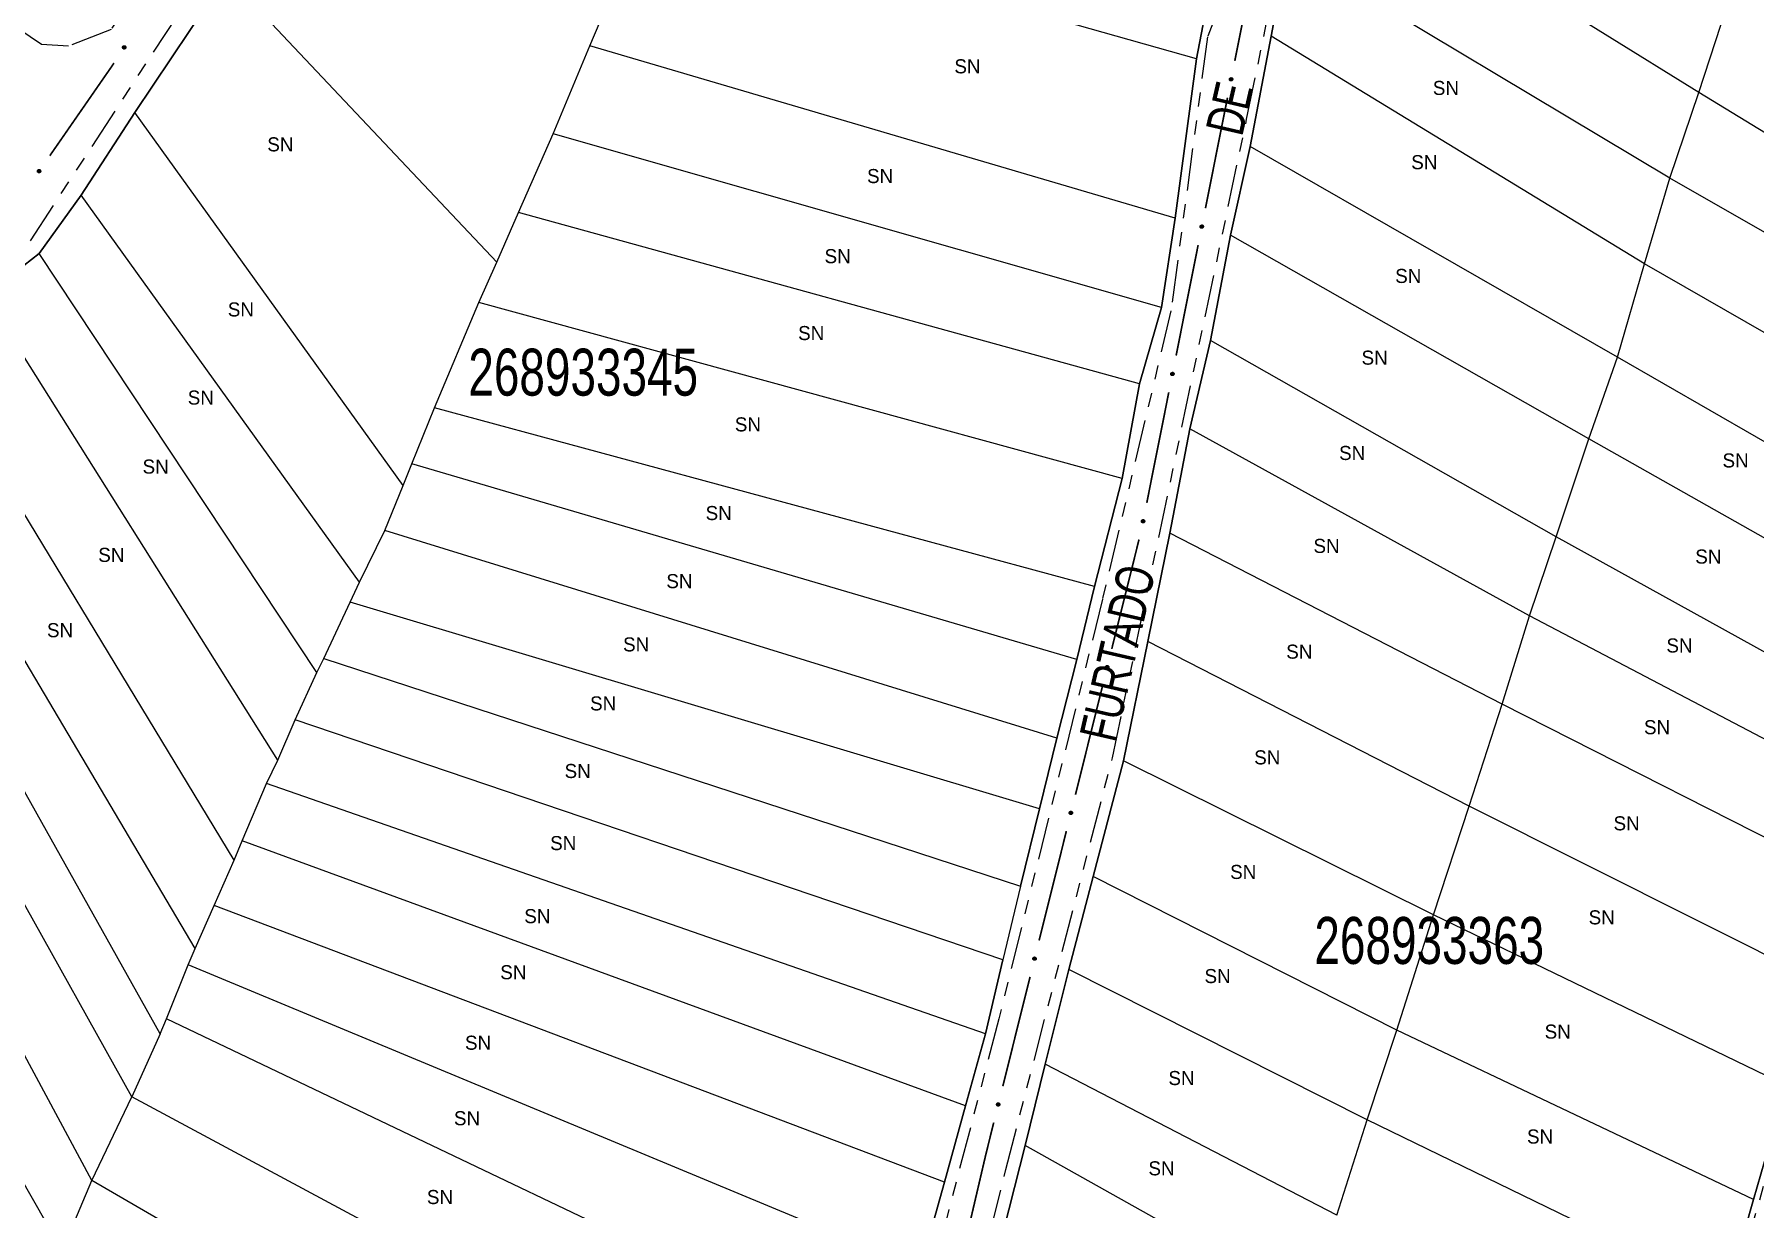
# Model space of a CAD drawing. Extents: x 207981 to 210201, y 4876477 to 4878908.
# Drawn here: x 209514.8 to 209698, y 4876951.3 to 4877076.3 of the extents above; entities that cross this region are included whole.
import ezdxf
from ezdxf.enums import TextEntityAlignment as Align

# ---------------------------------------------------------------- set-up
doc = ezdxf.new("R2010")
doc.units = 0
doc.header["$LTSCALE"] = 1.5
doc.header["$MEASUREMENT"] = 0
doc.linetypes.add('TRACO_25', pattern=[8, 3, -1, 1, -1, 1, -1])
for name, color, linetype in [('CD_MALHA_LOTES', 7, 'CONTINUOUS'), ('CD_TXT_QUADRA', 255, 'CONTINUOUS'), ('RU-QUADRA', 210, 'CONTINUOUS'), ('SV-EIXO-RUA-N-PAV', 6, 'CONTINUOUS'), ('SV-RUA-NAO-PAV', 7, 'CONTINUOUS'), ('SV-TXT-RUA-N-PAV', 7, 'CONTINUOUS'), ('Th_NmrPort', 1, 'CONTINUOUS')]:
    doc.layers.add(name, color=color, linetype=linetype)
doc.styles.add('ARIAL', font='ARIAL.SHX')

msp = doc.modelspace()

# ---------------------------------------------------------------- linework, layer by layer
at = {"layer": 'CD_MALHA_LOTES', "linetype": 'Continuous', "flags": 128}
for points in [[(209692.102249, 4877070.165178), (209652.191153, 4877094.918401)], [(209638.609329, 4877073.734463), (209580.573683, 4877090.143903)], [(209638.609329, 4877073.734463), (209639.25829, 4877077.257393), (209642.966638, 4877086.342846)], [(209648.297388, 4877085.415759), (209646.535923, 4877076.144889)], [(209688.996507, 4877061.033371), (209648.297388, 4877085.415759)], [(209535.285483, 4877082.634498), (209525.551069, 4877068.032878)], [(209535.285483, 4877082.634498), (209564.071534, 4877052.086981)], [(209692.102249, 4877070.165178), (209695.625179, 4877081.05845)], [(209573.991365, 4877075.125093), (209576.309082, 4877080.594906)], [(209646.535923, 4877076.144889), (209644.310914, 4877064.417238)], [(209686.307955, 4877051.901564), (209646.535923, 4877076.144889)], [(209570.097599, 4877065.761514), (209573.991365, 4877075.125093)], [(209636.337966, 4877056.7595), (209573.991365, 4877075.125093)], [(209636.337966, 4877056.7595), (209638.609329, 4877073.734463)], [(209688.996507, 4877061.033371), (209692.102249, 4877070.165178)], [(209726.126342, 4877049.398429), (209692.102249, 4877070.165178)], [(209525.551069, 4877068.032878), (209519.80313, 4877059.225551)], [(209554.105349, 4877028.3072), (209525.551069, 4877068.032878)], [(209566.389251, 4877057.371377), (209570.097599, 4877065.761514)], [(209634.854626, 4877047.266129), (209570.097599, 4877065.761514)], [(209644.310914, 4877064.417238), (209642.224968, 4877054.960951)], [(209683.433985, 4877041.981733), (209644.310914, 4877064.417238)], [(209686.307955, 4877051.901564), (209688.996507, 4877061.033371)], [(209723.808624, 4877041.101), (209688.996507, 4877061.033371)], [(209519.80313, 4877059.225551), (209515.353112, 4877053.014068)], [(209549.469914, 4877018.016534), (209519.80313, 4877059.225551)], [(209564.071534, 4877052.086981), (209566.389251, 4877057.371377)], [(209632.536909, 4877039.107763), (209566.389251, 4877057.371377)], [(209634.854626, 4877047.266129), (209636.337966, 4877056.7595)], [(209642.224968, 4877054.960951), (209640.092668, 4877043.743198)], [(209680.374598, 4877033.267115), (209642.224968, 4877054.960951)], [(209515.353112, 4877053.014068), (209509.605173, 4877048.517696)], [(209544.927187, 4877008.374829), (209515.353112, 4877053.014068)], [(209562.171006, 4877047.776027), (209564.071534, 4877052.086981)], [(209683.433985, 4877041.981733), (209686.307955, 4877051.901564)], [(209720.934655, 4877032.015548), (209686.307955, 4877051.901564)], [(209540.755296, 4876999.057605), (209509.605173, 4877048.517696)], [(209557.442862, 4877036.558274), (209562.171006, 4877047.776027)], [(209630.682735, 4877029.048869), (209562.171006, 4877047.776027)], [(209632.536909, 4877039.107763), (209634.854626, 4877047.266129)], [(209536.119861, 4876988.396104), (209503.022855, 4877042.90882)], [(209640.092668, 4877043.743198), (209637.867659, 4877034.333265)], [(209676.898022, 4877022.837386), (209640.092668, 4877043.743198)], [(209680.374598, 4877033.267115), (209683.433985, 4877041.981733)], [(209717.967976, 4877022.095717), (209683.433985, 4877041.981733)], [(209630.682735, 4877029.048869), (209632.536909, 4877039.107763)], [(209531.947969, 4876978.986171), (209497.32127, 4877037.485361)], [(209555.022677, 4877030.60052), (209557.442862, 4877036.558274)], [(209627.716057, 4877017.55299), (209557.442862, 4877036.558274)], [(209637.867659, 4877034.333265), (209635.735359, 4877023.208221)], [(209674.070407, 4877014.400895), (209637.867659, 4877034.333265)], [(209528.239621, 4876969.900718), (209492.685835, 4877033.313469)], [(209676.898022, 4877022.837386), (209680.374598, 4877033.267115)], [(209715.603904, 4877013.334744), (209680.374598, 4877033.267115)], [(209525.226589, 4876963.179338), (209488.235817, 4877029.419704)], [(209552.158466, 4877023.486347), (209554.105349, 4877028.3072)], [(209627.716057, 4877017.55299), (209630.682735, 4877029.048869)], [(209520.961988, 4876954.279302), (209483.04413, 4877024.784269)], [(209549.469914, 4877018.016534), (209552.158466, 4877023.486347)], [(209623.729582, 4877001.375322), (209552.158466, 4877023.486347)], [(209635.735359, 4877023.208221), (209633.417642, 4877011.665988)], [(209671.150083, 4877004.990961), (209635.735359, 4877023.208221)], [(209674.070407, 4877014.400895), (209676.898022, 4877022.837386)], [(209712.637226, 4877003.044079), (209676.898022, 4877022.837386)], [(209548.450118, 4877015.884234), (209549.469914, 4877018.016534)], [(209625.861883, 4877009.76546), (209627.716057, 4877017.55299)], [(209545.668857, 4877009.858168), (209548.450118, 4877015.884234)], [(209621.875408, 4876993.865917), (209548.450118, 4877015.884234)], [(209671.150083, 4877004.990961), (209674.070407, 4877014.400895)], [(209710.412217, 4876995.349257), (209674.070407, 4877014.400895)], [(209633.417642, 4877011.665988), (209630.821798, 4876998.964896)], [(209667.627152, 4876994.144044), (209633.417642, 4877011.665988)], [(209544.927187, 4877008.374829), (209545.668857, 4877009.858168)], [(209623.729582, 4877001.375322), (209625.861883, 4877009.76546)], [(209542.60947, 4877003.322205), (209544.927187, 4877008.374829)], [(209667.627152, 4876994.144044), (209671.150083, 4877004.990961)], [(209707.816373, 4876986.402867), (209671.150083, 4877004.990961)], [(209540.755296, 4876999.057605), (209542.60947, 4877003.322205)], [(209617.981643, 4876977.780958), (209542.60947, 4877003.322205)], [(209621.875408, 4876993.865917), (209623.729582, 4877001.375322)], [(209539.550083, 4876996.55447), (209540.755296, 4876999.057605)], [(209630.821798, 4876998.964896), (209627.576993, 4876986.634639)], [(209663.826095, 4876982.555456), (209630.821798, 4876998.964896)], [(209536.954239, 4876990.435696), (209539.550083, 4876996.55447)], [(209616.127469, 4876969.900718), (209539.550083, 4876996.55447)], [(209619.835817, 4876985.614843), (209621.875408, 4876993.865917)], [(209663.826095, 4876982.555456), (209667.627152, 4876994.144044)], [(209704.664278, 4876975.555949), (209667.627152, 4876994.144044)], [(209536.119861, 4876988.396104), (209536.954239, 4876990.435696)], [(209613.995169, 4876962.205896), (209536.954239, 4876990.435696)], [(209533.987561, 4876983.575252), (209536.119861, 4876988.396104)], [(209627.576993, 4876986.634639), (209624.98115, 4876976.761162)], [(209659.93233, 4876970.271553), (209627.576993, 4876986.634639)], [(209619.835817, 4876985.614843), (209617.981643, 4876977.780958)], [(209531.947969, 4876978.986171), (209533.987561, 4876983.575252)], [(209611.77016, 4876954.093885), (209533.987561, 4876983.575252)], [(209659.93233, 4876970.271553), (209663.826095, 4876982.555456)], [(209701.419473, 4876964.384551), (209663.826095, 4876982.555456)], [(209531.2063, 4876977.224706), (209531.947969, 4876978.986171)], [(209528.888582, 4876971.476766), (209531.2063, 4876977.224706)], [(209609.174317, 4876944.823015), (209531.2063, 4876977.224706)], [(209616.127469, 4876969.900718), (209617.981643, 4876977.780958)], [(209624.98115, 4876976.761162), (209622.478015, 4876966.655914)], [(209656.780234, 4876960.722557), (209624.98115, 4876976.761162)], [(209528.239621, 4876969.900718), (209528.888582, 4876971.476766)], [(209606.671182, 4876934.346932), (209528.888582, 4876971.476766)], [(209528.239621, 4876969.900718), (209525.226589, 4876963.179338)], [(209613.995169, 4876962.205896), (209616.127469, 4876969.900718)], [(209656.780234, 4876960.722557), (209659.93233, 4876970.271553)], [(209697.896543, 4876952.239711), (209659.93233, 4876970.271553)], [(209506.870266, 4876965.914244), (209517.809893, 4876946.769898)], [(209622.478015, 4876966.655914), (209620.345715, 4876957.98765)], [(209653.53543, 4876950.570954), (209622.478015, 4876966.655914)], [(209697.896543, 4876952.239711), (209701.419473, 4876964.384551)], [(209520.961988, 4876954.279302), (209525.226589, 4876963.179338)], [(209603.148251, 4876921.32136), (209525.226589, 4876963.179338)], [(209611.77016, 4876954.093885), (209613.995169, 4876962.205896)], [(209653.53543, 4876950.570954), (209656.780234, 4876960.722557)], [(209695.022573, 4876942.134463), (209656.780234, 4876960.722557)], [(209620.345715, 4876957.98765), (209617.471745, 4876946.677189)], [(209650.476042, 4876941.114667), (209620.345715, 4876957.98765)], [(209517.809893, 4876946.769898), (209520.961988, 4876954.279302)], [(209536.119861, 4876945.471976), (209520.961988, 4876954.279302)], [(209609.174317, 4876944.823015), (209611.77016, 4876954.093885)], [(209695.022573, 4876942.134463), (209697.896543, 4876952.239711)]]:
    msp.add_lwpolyline(points, dxfattribs=at)
at = {"layer": 'CD_MALHA_LOTES', "linetype": 'Continuous'}
for points in [[(209554.105349, 4877028.3072), (209555.022677, 4877030.60052)], [(209625.861883, 4877009.76546), (209555.022677, 4877030.60052)], [(209545.668857, 4877009.858168), (209619.835817, 4876985.614843)]]:
    msp.add_lwpolyline(points, dxfattribs=at)
at = {"layer": 'RU-QUADRA', "linetype": 'Continuous', "flags": 128}
for points in [[(209617.471745, 4876946.677189), (209620.345715, 4876957.98765), (209622.478015, 4876966.655914), (209624.98115, 4876976.761162), (209627.576993, 4876986.634639), (209630.821798, 4876998.964896), (209633.417642, 4877011.665988), (209635.735359, 4877023.208221), (209637.867659, 4877034.333265), (209640.092668, 4877043.743198), (209642.224968, 4877054.960951), (209644.310914, 4877064.417238), (209646.535923, 4877076.144889), (209648.297388, 4877085.415759), (209652.191153, 4877094.918401), (209655.806793, 4877105.023649), (209659.329723, 4877114.016393), (209665.633915, 4877129.591454), (209679.169385, 4877132.187298), (209695.115282, 4877135.339394), (209705.313239, 4877129.406037)], [(209509.605173, 4877048.517696), (209515.353112, 4877053.014068), (209519.80313, 4877059.225551), (209525.551069, 4877068.032878), (209535.285483, 4877082.634498)], [(209639.25829, 4877077.257393), (209638.609329, 4877073.734463), (209636.337966, 4877056.7595), (209634.854626, 4877047.266129), (209632.536909, 4877039.107763), (209630.682735, 4877029.048869), (209627.716057, 4877017.55299), (209625.861883, 4877009.76546), (209623.729582, 4877001.375322), (209621.875408, 4876993.865917), (209619.835817, 4876985.614843), (209617.981643, 4876977.780958), (209616.127469, 4876969.900718), (209613.995169, 4876962.205896), (209611.77016, 4876954.093885), (209609.174317, 4876944.823015)], [(209701.419473, 4876964.384551), (209697.896543, 4876952.239711), (209695.022573, 4876942.134463)]]:
    msp.add_lwpolyline(points, dxfattribs=at)
at = {"layer": 'SV-EIXO-RUA-N-PAV', "const_width": 0.18}
for points in [[(209642.671762, 4877073.524091), (209643.64826, 4877078.427809)], [(209516.479545, 4877063.419962), (209522.744756, 4877072.461374)], [(209522.744756, 4877072.461374), (209523.110355, 4877072.988974)], [(209523.110355, 4877072.988974), (209523.306645, 4877073.288494)], [(209639.546968, 4877057.832193), (209641.890563, 4877069.601117)], [(209636.422175, 4877042.140295), (209638.76577, 4877053.909218)], [(209633.297381, 4877026.448397), (209635.640976, 4877038.21732)], [(209629.569658, 4877010.891545), (209632.470229, 4877022.535715)], [(209625.70223, 4876995.365986), (209628.602801, 4877007.010156)], [(209621.834802, 4876979.840426), (209624.735373, 4876991.484596)], [(209617.967374, 4876964.314867), (209620.867945, 4876975.959036)], [(209616.192144, 4876957.188311), (209617.000517, 4876960.433477)], [(209614.223375, 4876948.759521), (209616.04301, 4876956.549831)], [(209616.04301, 4876956.549831), (209616.192144, 4876957.188311)]]:
    msp.add_lwpolyline(points, dxfattribs=at)
at = {"layer": 'SV-EIXO-RUA-N-PAV'}
for points in [[(209524.232076, 4877074.901446), (209524.22143, 4877074.949182), (209524.222041, 4877074.992385), (209524.232922, 4877075.028272), (209524.250806, 4877075.057478), (209524.272468, 4877075.085295), (209524.300495, 4877075.108523), (209524.337313, 4877075.127413), (209524.385123, 4877075.138429), (209524.429339, 4877075.134894), (209524.465094, 4877075.126109), (209524.496621, 4877075.109214), (209524.523292, 4877075.087718), (209524.546457, 4877075.057807), (209524.565235, 4877075.020309), (209524.575149, 4877074.971966), (209524.574259, 4877074.929614), (209524.562823, 4877074.895179), (209524.545637, 4877074.863591), (209524.523182, 4877074.835456), (209524.495539, 4877074.812814), (209524.45775, 4877074.793975), (209524.409906, 4877074.784823), (209524.367655, 4877074.785228), (209524.333068, 4877074.796177), (209524.302351, 4877074.813797), (209524.274186, 4877074.835184), (209524.249664, 4877074.862386), (209524.232076, 4877074.901446)], [(209642.145141, 4877071.443189), (209642.117404, 4877071.483471), (209642.101803, 4877071.523764), (209642.098463, 4877071.561116), (209642.104118, 4877071.594892), (209642.113796, 4877071.628794), (209642.131094, 4877071.660823), (209642.158168, 4877071.692118), (209642.198381, 4877071.720226), (209642.240708, 4877071.733495), (209642.277152, 4877071.738728), (209642.312711, 4877071.734859), (209642.345488, 4877071.724906), (209642.378163, 4877071.705837), (209642.40961, 4877071.678091), (209642.436895, 4877071.636971), (209642.451919, 4877071.597364), (209642.4542, 4877071.561151), (209642.450084, 4877071.525427), (209642.439789, 4877071.490933), (209642.422628, 4877071.459592), (209642.394635, 4877071.42798), (209642.353692, 4877071.401588), (209642.31436, 4877071.386152), (209642.278189, 4877071.383363), (209642.243109, 4877071.388207), (209642.208987, 4877071.3975), (209642.176068, 4877071.413548), (209642.145141, 4877071.443189)], [(209515.1681, 4877061.720669), (209515.158691, 4877061.768663), (209515.160419, 4877061.811837), (209515.172224, 4877061.847431), (209515.190857, 4877061.876164), (209515.21323, 4877061.903412), (209515.241848, 4877061.925908), (209515.279142, 4877061.94384), (209515.327221, 4877061.953616), (209515.371332, 4877061.94894), (209515.406847, 4877061.939233), (209515.437927, 4877061.921529), (209515.464033, 4877061.899351), (209515.486417, 4877061.868851), (209515.50422, 4877061.83088), (209515.512881, 4877061.782297), (209515.510897, 4877061.739983), (209515.498575, 4877061.705854), (209515.480578, 4877061.674721), (209515.457403, 4877061.647176), (209515.429184, 4877061.625256), (209515.390921, 4877061.6074), (209515.342856, 4877061.599488), (209515.30063, 4877061.600984), (209515.266337, 4877061.612824), (209515.236086, 4877061.631232), (209515.208483, 4877061.65334), (209515.184672, 4877061.681167), (209515.1681, 4877061.720669)], [(209639.020347, 4877055.751291), (209638.99261, 4877055.791573), (209638.977009, 4877055.831866), (209638.97367, 4877055.869218), (209638.979325, 4877055.902994), (209638.989002, 4877055.936896), (209639.006301, 4877055.968925), (209639.033374, 4877056.00022), (209639.073588, 4877056.028328), (209639.115914, 4877056.041597), (209639.152358, 4877056.04683), (209639.187917, 4877056.042961), (209639.220695, 4877056.033008), (209639.25337, 4877056.013939), (209639.284816, 4877055.986193), (209639.312101, 4877055.945073), (209639.327125, 4877055.905466), (209639.329407, 4877055.869253), (209639.325291, 4877055.833529), (209639.314996, 4877055.799035), (209639.297834, 4877055.767693), (209639.269841, 4877055.736082), (209639.228899, 4877055.70969), (209639.189567, 4877055.694254), (209639.153395, 4877055.691464), (209639.118316, 4877055.696309), (209639.084194, 4877055.705602), (209639.051274, 4877055.72165), (209639.020347, 4877055.751291)], [(209635.895554, 4877040.059393), (209635.867817, 4877040.099675), (209635.852216, 4877040.139968), (209635.848876, 4877040.17732), (209635.854531, 4877040.211096), (209635.864209, 4877040.244998), (209635.881507, 4877040.277027), (209635.90858, 4877040.308322), (209635.948794, 4877040.336429), (209635.991121, 4877040.349699), (209636.027565, 4877040.354932), (209636.063124, 4877040.351063), (209636.095901, 4877040.34111), (209636.128576, 4877040.322041), (209636.160023, 4877040.294295), (209636.187307, 4877040.253175), (209636.202332, 4877040.213568), (209636.204613, 4877040.177355), (209636.200497, 4877040.141631), (209636.190202, 4877040.107137), (209636.173041, 4877040.075795), (209636.145048, 4877040.044184), (209636.104105, 4877040.017792), (209636.064773, 4877040.002356), (209636.028602, 4877039.999566), (209635.993522, 4877040.004411), (209635.9594, 4877040.013704), (209635.92648, 4877040.029752), (209635.895554, 4877040.059393)], [(209632.77076, 4877024.367495), (209632.743023, 4877024.407777), (209632.727422, 4877024.44807), (209632.724082, 4877024.485422), (209632.729738, 4877024.519197), (209632.739415, 4877024.5531), (209632.756714, 4877024.585129), (209632.783787, 4877024.616424), (209632.824001, 4877024.644531), (209632.866327, 4877024.657801), (209632.902771, 4877024.663034), (209632.93833, 4877024.659165), (209632.971107, 4877024.649212), (209633.003783, 4877024.630143), (209633.035229, 4877024.602397), (209633.062514, 4877024.561277), (209633.077538, 4877024.52167), (209633.07982, 4877024.485457), (209633.075703, 4877024.449733), (209633.065409, 4877024.415239), (209633.048247, 4877024.383897), (209633.020254, 4877024.352286), (209632.979312, 4877024.325893), (209632.93998, 4877024.310458), (209632.903808, 4877024.307668), (209632.868729, 4877024.312513), (209632.834607, 4877024.321806), (209632.801687, 4877024.337854), (209632.77076, 4877024.367495)], [(209628.944684, 4877008.838038), (209628.918894, 4877008.879595), (209628.905226, 4877008.920584), (209628.903666, 4877008.958052), (209628.910922, 4877008.99152), (209628.9222, 4877009.024925), (209628.941002, 4877009.056094), (209628.969533, 4877009.086067), (209629.011037, 4877009.11223), (209629.053947, 4877009.123472), (209629.090599, 4877009.126966), (209629.125933, 4877009.121411), (209629.1582, 4877009.10991), (209629.189932, 4877009.089309), (209629.220024, 4877009.0601), (209629.245322, 4877009.017728), (209629.258446, 4877008.977452), (209629.259003, 4877008.941171), (209629.253193, 4877008.905683), (209629.241269, 4877008.871718), (209629.222637, 4877008.841228), (209629.193172, 4877008.810983), (209629.151021, 4877008.786568), (209629.111, 4877008.77302), (209629.074737, 4877008.771953), (209629.039927, 4877008.77846), (209629.006285, 4877008.789365), (209628.974166, 4877008.806961), (209628.944684, 4877008.838038)], [(209625.077256, 4876993.312479), (209625.051466, 4876993.354035), (209625.037798, 4876993.395024), (209625.036238, 4876993.432492), (209625.043493, 4876993.465961), (209625.054772, 4876993.499365), (209625.073574, 4876993.530535), (209625.102105, 4876993.560507), (209625.143609, 4876993.586671), (209625.186519, 4876993.597912), (209625.223171, 4876993.601407), (209625.258505, 4876993.595851), (209625.290772, 4876993.584351), (209625.322504, 4876993.56375), (209625.352596, 4876993.53454), (209625.377894, 4876993.492169), (209625.391018, 4876993.451892), (209625.391575, 4876993.415612), (209625.385765, 4876993.380124), (209625.373841, 4876993.346159), (209625.355209, 4876993.315668), (209625.325744, 4876993.285423), (209625.283593, 4876993.261008), (209625.243572, 4876993.24746), (209625.207308, 4876993.246394), (209625.172499, 4876993.252901), (209625.138857, 4876993.263806), (209625.106738, 4876993.281401), (209625.077256, 4876993.312479)], [(209621.209828, 4876977.786919), (209621.184038, 4876977.828475), (209621.17037, 4876977.869465), (209621.16881, 4876977.906933), (209621.176065, 4876977.940401), (209621.187344, 4876977.973806), (209621.206146, 4876978.004975), (209621.234677, 4876978.034948), (209621.276181, 4876978.061111), (209621.319091, 4876978.072353), (209621.355742, 4876978.075847), (209621.391077, 4876978.070291), (209621.423344, 4876978.058791), (209621.455076, 4876978.03819), (209621.485168, 4876978.00898), (209621.510466, 4876977.966609), (209621.52359, 4876977.926333), (209621.524147, 4876977.890052), (209621.518337, 4876977.854564), (209621.506413, 4876977.820599), (209621.487781, 4876977.790109), (209621.458316, 4876977.759864), (209621.416165, 4876977.735448), (209621.376143, 4876977.721901), (209621.33988, 4876977.720834), (209621.305071, 4876977.727341), (209621.271429, 4876977.738246), (209621.23931, 4876977.755842), (209621.209828, 4876977.786919)], [(209617.3424, 4876962.26136), (209617.31661, 4876962.302916), (209617.302942, 4876962.343905), (209617.301382, 4876962.381373), (209617.308637, 4876962.414842), (209617.319916, 4876962.448246), (209617.338718, 4876962.479416), (209617.367249, 4876962.509388), (209617.408753, 4876962.535552), (209617.451663, 4876962.546793), (209617.488314, 4876962.550288), (209617.523649, 4876962.544732), (209617.555916, 4876962.533231), (209617.587648, 4876962.512631), (209617.61774, 4876962.483421), (209617.643038, 4876962.441049), (209617.656162, 4876962.400773), (209617.656719, 4876962.364493), (209617.650908, 4876962.329005), (209617.638985, 4876962.29504), (209617.620353, 4876962.264549), (209617.590888, 4876962.234304), (209617.548737, 4876962.209889), (209617.508715, 4876962.196341), (209617.472452, 4876962.195275), (209617.437643, 4876962.201781), (209617.404001, 4876962.212687), (209617.371882, 4876962.230282), (209617.3424, 4876962.26136)]]:
    msp.add_lwpolyline(points, close=True, dxfattribs=at)
for points in [[(209524.22143, 4877074.949182), (209524.300495, 4877075.108523)], [(209524.221672, 4877074.973812), (209524.282454, 4877075.088964)], [(209524.222041, 4877074.992385), (209524.272468, 4877075.085295)], [(209524.227334, 4877074.927684), (209524.315202, 4877075.111552)], [(209524.232076, 4877074.901446), (209524.337313, 4877075.127413)], [(209524.242835, 4877074.881633), (209524.360859, 4877075.128942)], [(209524.249664, 4877074.862386), (209524.385123, 4877075.138429)], [(209524.264635, 4877074.852664), (209524.40435, 4877075.133069)], [(209524.274186, 4877074.835184), (209524.429339, 4877075.134894)], [(209524.289428, 4877074.828259), (209524.442998, 4877075.127318)], [(209524.302351, 4877074.813797), (209524.465094, 4877075.126109)], [(209524.319494, 4877074.806923), (209524.482079, 4877075.114758)], [(209524.333068, 4877074.796177), (209524.496621, 4877075.109214)], [(209524.352907, 4877074.793183), (209524.508722, 4877075.095667)], [(209524.367655, 4877074.785228), (209524.523292, 4877075.087718)], [(209524.390808, 4877074.786291), (209524.533159, 4877075.068231)], [(209524.409906, 4877074.784823), (209524.546457, 4877075.057807)], [(209524.434653, 4877074.793449), (209524.554605, 4877075.036231)], [(209524.45775, 4877074.793975), (209524.565235, 4877075.020309)], [(209524.477673, 4877074.809305), (209524.566328, 4877074.989394)], [(209524.495539, 4877074.812814), (209524.575149, 4877074.971966)], [(209524.511208, 4877074.828114), (209524.571597, 4877074.945156)], [(209524.523182, 4877074.835456), (209524.574259, 4877074.929614)], [(209642.101803, 4877071.523764), (209642.113796, 4877071.628794)], [(209642.108411, 4877071.506402), (209642.121684, 4877071.635934)], [(209642.117404, 4877071.483471), (209642.131094, 4877071.660823)], [(209642.130924, 4877071.465745), (209642.1436, 4877071.669135)], [(209642.145141, 4877071.443189), (209642.158168, 4877071.692118)], [(209642.162532, 4877071.428842), (209642.179431, 4877071.702348)], [(209642.176068, 4877071.413548), (209642.198381, 4877071.720226)], [(209642.19359, 4877071.410135), (209642.218217, 4877071.722451)], [(209642.208987, 4877071.3975), (209642.240708, 4877071.733495)], [(209642.225714, 4877071.396782), (209642.256209, 4877071.731581)], [(209642.243109, 4877071.388207), (209642.277152, 4877071.738728)], [(209642.26158, 4877071.388248), (209642.29715, 4877071.734559)], [(209642.278189, 4877071.383363), (209642.312711, 4877071.734859)], [(209642.297707, 4877071.388011), (209642.329002, 4877071.726825)], [(209642.31436, 4877071.386152), (209642.345488, 4877071.724906)], [(209642.335432, 4877071.395803), (209642.361931, 4877071.710528)], [(209642.353692, 4877071.401588), (209642.378163, 4877071.705837)], [(209642.373413, 4877071.418848), (209642.393794, 4877071.688879)], [(209642.394635, 4877071.42798), (209642.40961, 4877071.678091)], [(209642.407373, 4877071.449651), (209642.422193, 4877071.649832)], [(209642.422628, 4877071.459592), (209642.436895, 4877071.636971)], [(209642.431433, 4877071.479643), (209642.443633, 4877071.61078)], [(209642.439789, 4877071.490933), (209642.451919, 4877071.597364)], [(209515.158691, 4877061.768663), (209515.241848, 4877061.925908)], [(209515.15957, 4877061.793279), (209515.223308, 4877061.906822)], [(209515.160419, 4877061.811837), (209515.21323, 4877061.903412)], [(209515.164037, 4877061.74702), (209515.256629, 4877061.928555)], [(209515.1681, 4877061.720669), (209515.279142, 4877061.94384)], [(209515.178343, 4877061.700584), (209515.30272, 4877061.94476)], [(209515.184672, 4877061.681167), (209515.327221, 4877061.953616)], [(209515.199388, 4877061.671061), (209515.346303, 4877061.947761)], [(209515.208483, 4877061.65334), (209515.371332, 4877061.94894)], [(209515.223541, 4877061.646023), (209515.38479, 4877061.941013)], [(209515.236086, 4877061.631232), (209515.406847, 4877061.939233)], [(209515.253046, 4877061.623918), (209515.423533, 4877061.927448)], [(209515.266337, 4877061.612824), (209515.437927, 4877061.921529)], [(209515.286092, 4877061.609319), (209515.449673, 4877061.907674)], [(209515.30063, 4877061.600984), (209515.464033, 4877061.899351)], [(209515.323802, 4877061.601449), (209515.473394, 4877061.879616)], [(209515.342856, 4877061.599488), (209515.486417, 4877061.868851)], [(209515.367818, 4877061.607471), (209515.494005, 4877061.847072)], [(209515.390921, 4877061.6074), (209515.50422, 4877061.83088)], [(209515.411233, 4877061.62221), (209515.504514, 4877061.799948)], [(209515.429184, 4877061.625256), (209515.512881, 4877061.782297)], [(209515.445243, 4877061.640146), (209515.508637, 4877061.755588)], [(209515.457403, 4877061.647176), (209515.510897, 4877061.739983)], [(209638.977009, 4877055.831866), (209638.989002, 4877055.936896)], [(209638.983618, 4877055.814504), (209638.99689, 4877055.944036)], [(209638.99261, 4877055.791573), (209639.006301, 4877055.968925)], [(209639.00613, 4877055.773847), (209639.018806, 4877055.977237)], [(209639.020347, 4877055.751291), (209639.033374, 4877056.00022)], [(209639.037739, 4877055.736944), (209639.054638, 4877056.01045)], [(209639.051274, 4877055.72165), (209639.073588, 4877056.028328)], [(209639.068796, 4877055.718237), (209639.093424, 4877056.030553)], [(209639.084194, 4877055.705602), (209639.115914, 4877056.041597)], [(209639.10092, 4877055.704884), (209639.131416, 4877056.039683)], [(209639.118316, 4877055.696309), (209639.152358, 4877056.04683)], [(209639.136786, 4877055.69635), (209639.172357, 4877056.042661)], [(209639.153395, 4877055.691464), (209639.187917, 4877056.042961)], [(209639.172913, 4877055.696113), (209639.204208, 4877056.034927)], [(209639.189567, 4877055.694254), (209639.220695, 4877056.033008)], [(209639.210639, 4877055.703905), (209639.237137, 4877056.01863)], [(209639.228899, 4877055.70969), (209639.25337, 4877056.013939)], [(209639.24862, 4877055.72695), (209639.269, 4877055.996981)], [(209639.269841, 4877055.736082), (209639.284816, 4877055.986193)], [(209639.28258, 4877055.757753), (209639.297399, 4877055.957934)], [(209639.297834, 4877055.767693), (209639.312101, 4877055.945073)], [(209639.306639, 4877055.787745), (209639.31884, 4877055.918881)], [(209639.314996, 4877055.799035), (209639.327125, 4877055.905466)], [(209635.852216, 4877040.139968), (209635.864209, 4877040.244998)], [(209635.858824, 4877040.122606), (209635.872097, 4877040.252138)], [(209635.867817, 4877040.099675), (209635.881507, 4877040.277027)], [(209635.881337, 4877040.081949), (209635.894013, 4877040.285339)], [(209635.895554, 4877040.059393), (209635.90858, 4877040.308322)], [(209635.912945, 4877040.045046), (209635.929844, 4877040.318552)], [(209635.92648, 4877040.029752), (209635.948794, 4877040.336429)], [(209635.944003, 4877040.026339), (209635.96863, 4877040.338655)], [(209635.9594, 4877040.013704), (209635.991121, 4877040.349699)], [(209635.976126, 4877040.012986), (209636.006622, 4877040.347785)], [(209635.993522, 4877040.004411), (209636.027565, 4877040.354932)], [(209636.011993, 4877040.004452), (209636.047563, 4877040.350763)], [(209636.028602, 4877039.999566), (209636.063124, 4877040.351063)], [(209636.04812, 4877040.004215), (209636.079415, 4877040.343028)], [(209636.064773, 4877040.002356), (209636.095901, 4877040.34111)], [(209636.085845, 4877040.012007), (209636.112344, 4877040.326732)], [(209636.104105, 4877040.017792), (209636.128576, 4877040.322041)], [(209636.123826, 4877040.035052), (209636.144207, 4877040.305083)], [(209636.145048, 4877040.044184), (209636.160023, 4877040.294295)], [(209636.157786, 4877040.065855), (209636.172605, 4877040.266036)], [(209636.173041, 4877040.075795), (209636.187307, 4877040.253175)], [(209636.181846, 4877040.095847), (209636.194046, 4877040.226983)], [(209636.190202, 4877040.107137), (209636.202332, 4877040.213568)], [(209632.727422, 4877024.44807), (209632.739415, 4877024.5531)], [(209632.734031, 4877024.430708), (209632.747303, 4877024.56024)], [(209632.743023, 4877024.407777), (209632.756714, 4877024.585129)], [(209632.756543, 4877024.390051), (209632.769219, 4877024.593441)], [(209632.77076, 4877024.367495), (209632.783787, 4877024.616424)], [(209632.788151, 4877024.353148), (209632.80505, 4877024.626654)], [(209632.801687, 4877024.337854), (209632.824001, 4877024.644531)], [(209632.819209, 4877024.334441), (209632.843836, 4877024.646756)], [(209632.834607, 4877024.321806), (209632.866327, 4877024.657801)], [(209632.851333, 4877024.321088), (209632.881829, 4877024.655887)], [(209632.868729, 4877024.312513), (209632.902771, 4877024.663034)], [(209632.887199, 4877024.312554), (209632.92277, 4877024.658864)], [(209632.903808, 4877024.307668), (209632.93833, 4877024.659165)], [(209632.923326, 4877024.312316), (209632.954621, 4877024.65113)], [(209632.93998, 4877024.310458), (209632.971107, 4877024.649212)], [(209632.961052, 4877024.320108), (209632.98755, 4877024.634834)], [(209632.979312, 4877024.325893), (209633.003783, 4877024.630143)], [(209632.999032, 4877024.343154), (209633.019413, 4877024.613184)], [(209633.020254, 4877024.352286), (209633.035229, 4877024.602397)], [(209633.032993, 4877024.373957), (209633.047812, 4877024.574138)], [(209633.048247, 4877024.383897), (209633.062514, 4877024.561277)], [(209633.057052, 4877024.403949), (209633.069253, 4877024.535085)], [(209633.065409, 4877024.415239), (209633.077538, 4877024.52167)], [(209628.905226, 4877008.920584), (209628.9222, 4877009.024925)], [(209628.911002, 4877008.902927), (209628.930419, 4877009.031681)], [(209628.918894, 4877008.879595), (209628.941002, 4877009.056094)], [(209628.931556, 4877008.861245), (209628.953888, 4877009.063803)], [(209628.944684, 4877008.838038), (209628.969533, 4877009.086067)], [(209628.961373, 4877008.822881), (209628.991259, 4877009.095274)], [(209628.974166, 4877008.806961), (209629.011037, 4877009.11223)], [(209628.991506, 4877008.802719), (209629.030957, 4877009.11351)], [(209629.006285, 4877008.789365), (209629.053947, 4877009.123472)], [(209629.022959, 4877008.787853), (209629.06934, 4877009.120823)], [(209629.039927, 4877008.77846), (209629.090599, 4877009.126966)], [(209629.058379, 4877008.777623), (209629.110376, 4877009.121851)], [(209629.074737, 4877008.771953), (209629.125933, 4877009.121411)], [(209629.094453, 4877008.775668), (209629.141824, 4877009.112611)], [(209629.111, 4877008.77302), (209629.1582, 4877009.10991)], [(209629.132507, 4877008.781657), (209629.173941, 4877009.094767)], [(209629.151021, 4877008.786568), (209629.189932, 4877009.089309)], [(209629.17154, 4877008.802871), (209629.204738, 4877009.071627)], [(209629.193172, 4877008.810983), (209629.220024, 4877009.0601)], [(209629.206927, 4877008.832024), (209629.231248, 4877009.031274)], [(209629.222637, 4877008.841228), (209629.245322, 4877009.017728)], [(209629.232385, 4877008.860838), (209629.250808, 4877008.991246)], [(209629.241269, 4877008.871718), (209629.258446, 4877008.977452)], [(209625.037798, 4876993.395024), (209625.054772, 4876993.499365)], [(209625.043574, 4876993.377367), (209625.06299, 4876993.506122)], [(209625.051466, 4876993.354035), (209625.073574, 4876993.530535)], [(209625.064128, 4876993.335686), (209625.08646, 4876993.538243)], [(209625.077256, 4876993.312479), (209625.102105, 4876993.560507)], [(209625.093945, 4876993.297321), (209625.123831, 4876993.569715)], [(209625.106738, 4876993.281401), (209625.143609, 4876993.586671)], [(209625.124078, 4876993.277159), (209625.163529, 4876993.58795)], [(209625.138857, 4876993.263806), (209625.186519, 4876993.597912)], [(209625.155531, 4876993.262293), (209625.201912, 4876993.595263)], [(209625.172499, 4876993.252901), (209625.223171, 4876993.601407)], [(209625.19095, 4876993.252064), (209625.242948, 4876993.596291)], [(209625.207308, 4876993.246394), (209625.258505, 4876993.595851)], [(209625.227025, 4876993.250109), (209625.274396, 4876993.587051)], [(209625.243572, 4876993.24746), (209625.290772, 4876993.584351)], [(209625.265079, 4876993.256098), (209625.306513, 4876993.569207)], [(209625.283593, 4876993.261008), (209625.322504, 4876993.56375)], [(209625.304112, 4876993.277311), (209625.33731, 4876993.546067)], [(209625.325744, 4876993.285423), (209625.352596, 4876993.53454)], [(209625.339499, 4876993.306465), (209625.36382, 4876993.505714)], [(209625.355209, 4876993.315668), (209625.377894, 4876993.492169)], [(209625.364957, 4876993.335278), (209625.38338, 4876993.465686)], [(209625.373841, 4876993.346159), (209625.391018, 4876993.451892)], [(209621.17037, 4876977.869465), (209621.187344, 4876977.973806)], [(209621.176146, 4876977.851808), (209621.195562, 4876977.980562)], [(209621.184038, 4876977.828475), (209621.206146, 4876978.004975)], [(209621.1967, 4876977.810126), (209621.219032, 4876978.012684)], [(209621.209828, 4876977.786919), (209621.234677, 4876978.034948)], [(209621.226517, 4876977.771762), (209621.256403, 4876978.044155)], [(209621.23931, 4876977.755842), (209621.276181, 4876978.061111)], [(209621.25665, 4876977.751599), (209621.296101, 4876978.062391)], [(209621.271429, 4876977.738246), (209621.319091, 4876978.072353)], [(209621.288103, 4876977.736734), (209621.334484, 4876978.069704)], [(209621.305071, 4876977.727341), (209621.355742, 4876978.075847)], [(209621.323522, 4876977.726504), (209621.37552, 4876978.070731)], [(209621.33988, 4876977.720834), (209621.391077, 4876978.070291)], [(209621.359597, 4876977.724549), (209621.406968, 4876978.061492)], [(209621.376143, 4876977.721901), (209621.423344, 4876978.058791)], [(209621.397651, 4876977.730538), (209621.439085, 4876978.043648)], [(209621.416165, 4876977.735448), (209621.455076, 4876978.03819)], [(209621.436684, 4876977.751752), (209621.469882, 4876978.020508)], [(209621.458316, 4876977.759864), (209621.485168, 4876978.00898)], [(209621.472071, 4876977.780905), (209621.496392, 4876977.980155)], [(209621.487781, 4876977.790109), (209621.510466, 4876977.966609)], [(209621.497529, 4876977.809719), (209621.515952, 4876977.940127)], [(209621.506413, 4876977.820599), (209621.52359, 4876977.926333)], [(209617.302942, 4876962.343905), (209617.319916, 4876962.448246)], [(209617.308718, 4876962.326248), (209617.328134, 4876962.455002)], [(209617.31661, 4876962.302916), (209617.338718, 4876962.479416)], [(209617.329271, 4876962.284566), (209617.351604, 4876962.487124)], [(209617.3424, 4876962.26136), (209617.367249, 4876962.509388)], [(209617.359089, 4876962.246202), (209617.388974, 4876962.518595)], [(209617.371882, 4876962.230282), (209617.408753, 4876962.535552)], [(209617.389222, 4876962.22604), (209617.428672, 4876962.536831)], [(209617.404001, 4876962.212687), (209617.451663, 4876962.546793)], [(209617.420675, 4876962.211174), (209617.467056, 4876962.544144)], [(209617.437643, 4876962.201781), (209617.488314, 4876962.550288)], [(209617.456094, 4876962.200945), (209617.508092, 4876962.545172)], [(209617.472452, 4876962.195275), (209617.523649, 4876962.544732)], [(209617.492169, 4876962.198989), (209617.53954, 4876962.535932)], [(209617.508715, 4876962.196341), (209617.555916, 4876962.533231)], [(209617.530223, 4876962.204979), (209617.571657, 4876962.518088)], [(209617.548737, 4876962.209889), (209617.587648, 4876962.512631)], [(209617.569256, 4876962.226192), (209617.602454, 4876962.494948)], [(209617.590888, 4876962.234304), (209617.61774, 4876962.483421)], [(209617.604643, 4876962.255345), (209617.628964, 4876962.454595)], [(209617.620353, 4876962.264549), (209617.643038, 4876962.441049)], [(209617.630101, 4876962.284159), (209617.648524, 4876962.414567)], [(209617.638985, 4876962.29504), (209617.656162, 4876962.400773)]]:
    msp.add_lwpolyline(points, dxfattribs=at)
at = {"layer": 'SV-RUA-NAO-PAV', "linetype": 'TRACO_25'}
for points in [[(209585.98026, 4877241.630023, 10.889761), (209581.116776, 4877229.850685, 10.765837), (209572.25532, 4877209.684425, 10.617127), (209570.645634, 4877202.134898, 10.36928), (209572.251655, 4877197.376205, 13.46738), (209583.621523, 4877187.245112, 13.46738), (209583.130255, 4877184.543139, 13.46738), (209570.848559, 4877162.313269, 13.46738), (209554.882355, 4877127.310436, 13.46738), (209541.863757, 4877105.940285, 13.46738), (209523.011353, 4877076.863369, 13.46738), (209518.467126, 4877075.082523, 13.46738), (209515.580927, 4877075.266749, 13.46738), (209508.21191, 4877080.302244, 13.46738)], [(209590.715396, 4877184.49122, 11.67), (209619.741167, 4877168.437861, 11.67), (209638.713319, 4877156.600535, 11.67), (209660.03672, 4877145.979373, 11.67), (209663.766289, 4877143.060581, 11.67), (209664.090599, 4877139.331012, 11.67), (209661.496117, 4877132.520496, 11.67), (209643.659051, 4877085.900892, 11.67), (209639.767327, 4877076.090506, 11.67), (209635.875604, 4877046.902579, 11.67), (209628.578622, 4877016.174179, 11.67), (209617.552072, 4876971.500437, 11.67), (209606.849833, 4876930.63734, 11.67), (209588.283069, 4876877.774763, 11.67), (209577.742984, 4876849.15438, 11.67), (209576.121433, 4876848.181449, 11.67), (209568.824451, 4876854.82981, 11.67), (209513.286314, 4876906.638379, 11.67)], [(209514.4214, 4877054.361716, 11.67), (209546.203808, 4877103.089337, 11.67), (209590.553241, 4877184.653375, 11.67)], [(209610.920621, 4876925.582566, 10.964115), (209618.28047, 4876955.442525, 10.964115), (209629.635666, 4876999.286198, 10.964115), (209643.934801, 4877067.312233, 10.964115), (209647.719866, 4877085.711855, 10.964115), (209664.542379, 4877130.396654, 10.964115), (209694.402338, 4877136.284533, 10.964115), (209708.107556, 4877139.472927, 11.658089), (209728.894029, 4877129.136185, 11.658089), (209756.076205, 4877114.755885, 11.658089), (209756.573963, 4877112.987966, 11.658089), (209740.194219, 4877077.003077, 11.038469), (209736.777575, 4877069.114706, 10.964115), (209731.727288, 4877060.688368, 10.964115), (209722.159484, 4877031.984957, 10.964115), (209712.959672, 4877000.495316, 10.964115), (209704.653557, 4876973.842148, 10.964115), (209696.768004, 4876945.927292, 10.964115)]]:
    msp.add_polyline3d(points, dxfattribs=at)

# ---------------------------------------------------------------- texts
at = {"layer": 'CD_TXT_QUADRA', "style": 'ARIAL', "width": 0.7}
for s, p in [('268933345', (209561.045913, 4877037.867255)), ('268933363', (209651.14348, 4876977.337974))]:
    msp.add_text(s, height=5, dxfattribs=at).set_placement(p)
at = {"layer": 'SV-TXT-RUA-N-PAV', "style": 'ARIAL', "width": 0.7}
for s, p in [('DE', (209643.442488, 4877065.365388)), ('FURTADO', (209629.998783, 4877000.807596))]:
    msp.add_text(s, height=4, rotation=77, dxfattribs=at).set_placement(p)
at = {"layer": 'Th_NmrPort', "color": 1}
for p in [(209612.807117, 4877072.945591), (209663.759624, 4877070.642975), (209539.637023, 4877064.633137), (209661.458988, 4877062.733537), (209603.506822, 4877061.256229), (209598.98466, 4877052.723848), (209659.752512, 4877050.617556), (209535.432715, 4877047.048384), (209596.168974, 4877044.532763), (209656.168912, 4877041.914528), (209531.166525, 4877037.662765), (209589.428394, 4877034.805849), (209653.779846, 4877031.760995), (209694.607155, 4877030.965493), (209526.356883, 4877030.311442), (209586.315394, 4877025.361896), (209651.049484, 4877021.863433), (209521.636825, 4877020.905864), (209691.706146, 4877020.726636), (209582.134527, 4877018.109372), (209516.176101, 4877012.885426), (209577.527042, 4877011.368792), (209688.634489, 4877011.255694), (209648.148475, 4877010.600691), (209574.011554, 4877005.084232), (209686.245422, 4877002.552665), (209571.298404, 4876997.88763), (209644.735522, 4876999.337948), (209683.003118, 4876992.313809), (209569.762575, 4876990.208488), (209642.175808, 4876987.136644), (209567.006341, 4876982.42641), (209680.351027, 4876982.298932), (209564.446627, 4876976.453744), (209639.445446, 4876976.044549), (209560.692379, 4876968.945249), (209675.66527, 4876970.129619), (209635.602768, 4876965.18275), (209559.517246, 4876960.903876), (209673.788147, 4876958.9522), (209633.47278, 4876955.566835), (209556.634895, 4876952.508116)]:
    msp.add_text('SN', height=1.5, dxfattribs=at).set_placement(p, align=Align.MIDDLE_LEFT)

doc.saveas('drawing.dxf')
